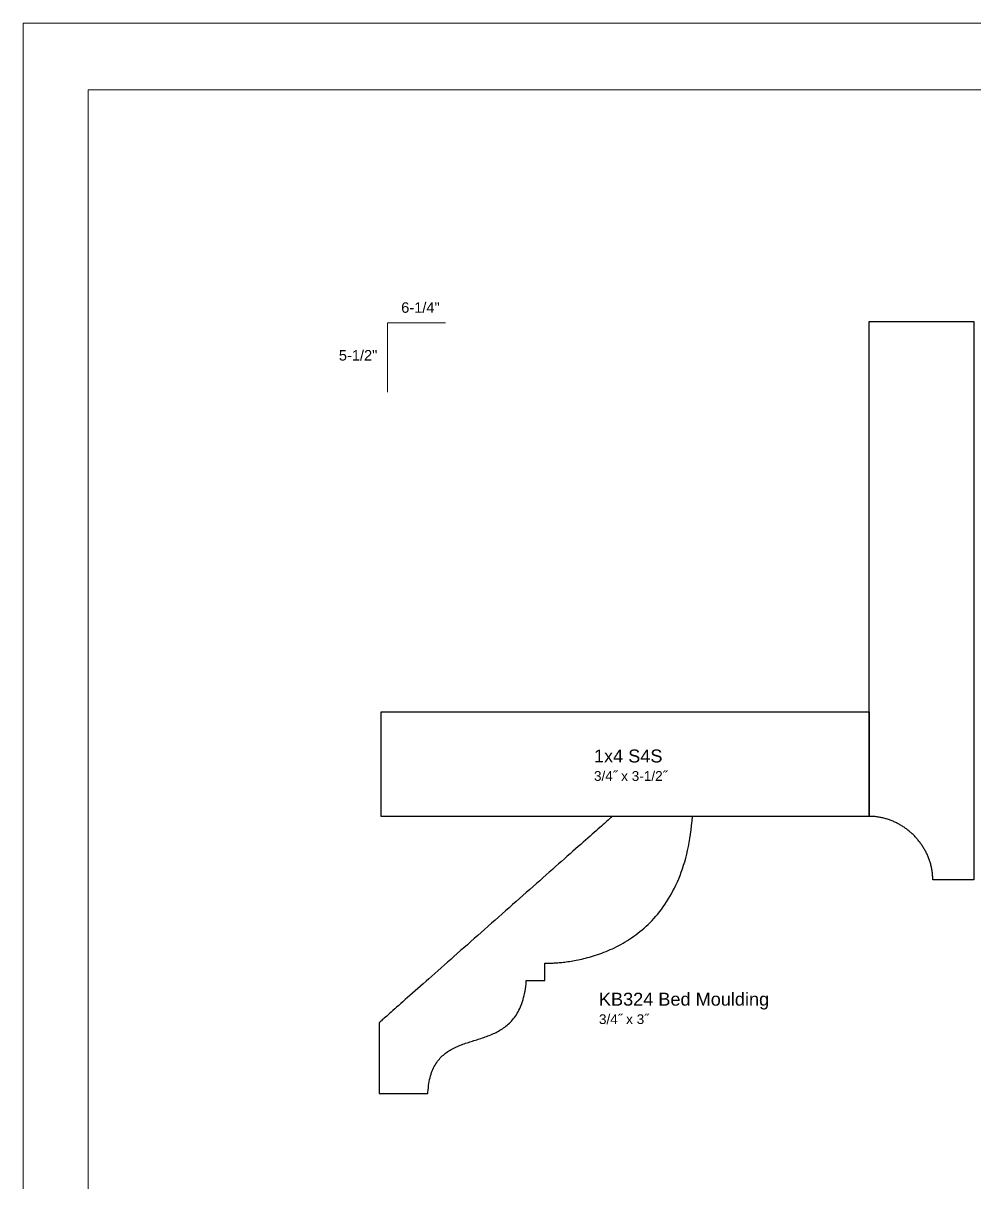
# Model space of a CAD drawing. Extents: x -4.3 to 9, y -5.5 to 16.6.
# Drawn here: x -4.25 to 2.57, y 8.33 to 16.64 of the extents above; entities that cross this region are included whole.
import ezdxf

# ---------------------------------------------------------------- set-up
doc = ezdxf.new("R2010")
doc.units = 0
doc.header["$MEASUREMENT"] = 0
doc.layers.add('DO NOT PLOT', color=2, linetype='Continuous', plot=False)
doc.layers.add('LAYER_1', color=7, linetype='Continuous')
doc.layers.add('LAYER_10', color=7, linetype='Continuous')

# ---------------------------------------------------------------- blocks, each defined once
blk = doc.blocks.new('KB336 Fascia (ripped)')
at = {"layer": 'LAYER_10', "color": 7, "flags": 128}
blk.add_lwpolyline([(0, 2.3838), (0, 2.4328), (0, 2.4813), (0, 2.5293), (0, 2.5767), (0, 2.6234), (0, 2.6695), (0, 2.7148), (0, 2.7594), (0, 2.8032), (0, 2.8462), (0, 2.8883), (0, 2.9294), (0, 2.9697), (0, 3.0089), (0, 3.0471), (0, 3.0842), (0, 3.1202), (0, 3.1551), (0, 3.1887), (0, 3.2211), (0, 3.2523), (0, 3.2821), (0, 3.3106), (0, 3.3377), (0, 3.3634), (0, 3.3876), (0, 3.4103), (0, 3.4314), (0, 3.4509), (0, 3.4688), (0, 3.485), (0, 3.4996), (0, 3.5123), (0, 3.5233), (0, 3.5324), (0, 3.5397), (0, 3.5451), (0, 3.5485), (0, 3.5499), (0.00014, 3.5499), (0.00069, 3.5499), (0.00166, 3.5499), (0.00303, 3.5499), (0.00481, 3.5499), (0.00697, 3.5499), (0.00952, 3.5499), (0.01244, 3.5499), (0.01573, 3.5499), (0.01937, 3.5499), (0.02336, 3.5499), (0.02769, 3.5499), (0.03235, 3.5499), (0.03733, 3.5499), (0.04263, 3.5499), (0.04824, 3.5499), (0.05414, 3.5499), (0.06033, 3.5499), (0.0668, 3.5499), (0.07355, 3.5499), (0.08055, 3.5499), (0.08782, 3.5499), (0.09533, 3.5499), (0.10308, 3.5499), (0.11106, 3.5499), (0.11926, 3.5499), (0.12767, 3.5499), (0.13629, 3.5499), (0.14511, 3.5499), (0.15411, 3.5499), (0.1633, 3.5499), (0.17265, 3.5499), (0.18217, 3.5499), (0.19184, 3.5499), (0.20166, 3.5499), (0.21162, 3.5499), (0.2217, 3.5499), (0.2319, 3.5499), (0.24222, 3.5499), (0.25264, 3.5499), (0.26316, 3.5499), (0.27376, 3.5499), (0.28444, 3.5499), (0.29519, 3.5499), (0.30601, 3.5499), (0.31687, 3.5499), (0.32778, 3.5499), (0.33873, 3.5499), (0.3497, 3.5499), (0.3607, 3.5499), (0.3717, 3.5499), (0.38271, 3.5499), (0.39371, 3.5499), (0.4047, 3.5499), (0.41566, 3.5499), (0.4266, 3.5499), (0.43749, 3.5499), (0.44834, 3.5499), (0.45912, 3.5499), (0.46985, 3.5499), (0.4805, 3.5499), (0.49107, 3.5499), (0.50155, 3.5499), (0.51193, 3.5499), (0.5222, 3.5499), (0.53236, 3.5499), (0.54239, 3.5499), (0.55229, 3.5499), (0.56205, 3.5499), (0.57166, 3.5499), (0.58112, 3.5499), (0.5904, 3.5499), (0.59952, 3.5499), (0.60845, 3.5499), (0.61719, 3.5499), (0.62572, 3.5499), (0.63406, 3.5499), (0.64217, 3.5499), (0.65006, 3.5499), (0.65771, 3.5499), (0.66513, 3.5499), (0.67229, 3.5499), (0.67919, 3.5499), (0.68583, 3.5499), (0.69219, 3.5499), (0.69827, 3.5499), (0.70405, 3.5499), (0.70953, 3.5499), (0.71471, 3.5499), (0.71956, 3.5499), (0.72409, 3.5499), (0.72829, 3.5499), (0.73214, 3.5499), (0.73564, 3.5499), (0.73878, 3.5499), (0.74155, 3.5499), (0.74395, 3.5499), (0.74596, 3.5499), (0.74757, 3.5499), (0.74879, 3.5499), (0.74959, 3.5499), (0.74997, 3.5499), (0.75001, 3.5495), (0.75001, 3.547), (0.75001, 3.5423), (0.75001, 3.5354), (0.75001, 3.5263), (0.75001, 3.5152), (0.75001, 3.502), (0.75001, 3.4868), (0.75001, 3.4696), (0.75001, 3.4505), (0.75001, 3.4296), (0.75001, 3.4068), (0.75001, 3.3823), (0.75001, 3.356), (0.75001, 3.328), (0.75001, 3.2984), (0.75001, 3.2672), (0.75001, 3.2344), (0.75001, 3.2002), (0.75001, 3.1644), (0.75001, 3.1273), (0.75001, 3.0888), (0.75001, 3.0489), (0.75001, 3.0078), (0.75001, 2.9654), (0.75001, 2.9218), (0.75001, 2.8771), (0.75001, 2.8313), (0.75001, 2.7844), (0.75001, 2.7365), (0.75001, 2.6876), (0.75001, 2.6378), (0.75001, 2.5872), (0.75001, 2.5357), (0.75001, 2.4834), (0.75001, 2.4304), (0.75001, 2.3766), (0.75001, 2.3222), (0.75001, 2.2673), (0.75001, 2.2117), (0.75001, 2.1556), (0.75001, 2.0991), (0.75001, 2.0421), (0.75001, 1.9848), (0.75001, 1.9271), (0.75001, 1.8691), (0.75001, 1.8109), (0.75001, 1.7524), (0.75001, 1.6938), (0.75001, 1.6351), (0.75001, 1.5764), (0.75001, 1.5176), (0.75001, 1.4588), (0.75001, 1.4001), (0.75001, 1.3415), (0.75001, 1.2831), (0.75001, 1.2248), (0.75001, 1.1669), (0.75001, 1.1092), (0.75001, 1.0518), (0.75001, 0.9949), (0.75001, 0.9383), (0.75001, 0.8822), (0.75001, 0.8267), (0.75001, 0.7717), (0.75001, 0.7173), (0.75001, 0.6636), (0.75001, 0.6106), (0.75001, 0.5583), (0.75001, 0.5068), (0.75001, 0.4561), (0.75001, 0.4063), (0.75001, 0.3575), (0.75001, 0.3096), (0.75001, 0.2627), (0.75001, 0.2169), (0.75001, 0.1721), (0.75001, 0.1286), (0.75001, 0.0862), (0.75001, 0.0451), (0.75001, 0.0052), (0.75001, -0.0333), (0.75001, -0.0705), (0.75001, -0.1062), (0.75001, -0.1405), (0.75001, -0.1733), (0.75001, -0.2045), (0.75001, -0.2341), (0.75001, -0.2621), (0.75001, -0.2883), (0.75001, -0.3129), (0.75001, -0.3356), (0.75001, -0.3566), (0.75001, -0.3757), (0.75001, -0.3928), (0.75001, -0.408), (0.75001, -0.4212), (0.75001, -0.4324), (0.75001, -0.4414), (0.75001, -0.4483), (0.75001, -0.4531), (0.75001, -0.4556), (0.74999, -0.456), (0.74984, -0.456), (0.74953, -0.456), (0.74905, -0.456), (0.74842, -0.456), (0.74763, -0.456), (0.74669, -0.456), (0.74561, -0.456), (0.74438, -0.456), (0.743, -0.456), (0.74149, -0.456), (0.73985, -0.456), (0.73807, -0.456), (0.73617, -0.456), (0.73414, -0.456), (0.73199, -0.456), (0.72973, -0.456), (0.72734, -0.456), (0.72485, -0.456), (0.72225, -0.456), (0.71954, -0.456), (0.71674, -0.456), (0.71383, -0.456), (0.71083, -0.456), (0.70774, -0.456), (0.70456, -0.456), (0.70129, -0.456), (0.69794, -0.456), (0.69452, -0.456), (0.69102, -0.456), (0.68745, -0.456), (0.68381, -0.456), (0.6801, -0.456), (0.67633, -0.456), (0.67251, -0.456), (0.66862, -0.456), (0.66469, -0.456), (0.66071, -0.456), (0.65668, -0.456), (0.65261, -0.456), (0.64851, -0.456), (0.64436, -0.456), (0.64019, -0.456), (0.63599, -0.456), (0.63176, -0.456), (0.6275, -0.456), (0.62323, -0.456), (0.61895, -0.456), (0.61465, -0.456), (0.61034, -0.456), (0.60603, -0.456), (0.60172, -0.456), (0.5974, -0.456), (0.59309, -0.456), (0.58879, -0.456), (0.5845, -0.456), (0.58022, -0.456), (0.57597, -0.456), (0.57173, -0.456), (0.56751, -0.456), (0.56333, -0.456), (0.55917, -0.456), (0.55505, -0.456), (0.55096, -0.456), (0.54692, -0.456), (0.54292, -0.456), (0.53897, -0.456), (0.53506, -0.456), (0.53121, -0.456), (0.52742, -0.456), (0.52369, -0.456), (0.52003, -0.456), (0.51643, -0.456), (0.5129, -0.456), (0.50944, -0.456), (0.50606, -0.456), (0.50276, -0.456), (0.49955, -0.456), (0.49642, -0.456), (0.49338, -0.456), (0.49044, -0.456), (0.48759, -0.456), (0.48484, -0.456), (0.4822, -0.456), (0.47966, -0.456), (0.47724, -0.456), (0.47492, -0.456), (0.47273, -0.456), (0.47065, -0.456), (0.46869, -0.456), (0.46687, -0.456), (0.46517, -0.456), (0.46361, -0.456), (0.46218, -0.456), (0.46089, -0.456), (0.45975, -0.456), (0.45875, -0.456), (0.4579, -0.456), (0.4572, -0.456), (0.45667, -0.456), (0.45629, -0.456), (0.45607, -0.456), (0.45601, -0.4546), (0.45593, -0.4474), (0.45572, -0.4403), (0.4554, -0.4331), (0.45495, -0.4261), (0.45439, -0.419), (0.45372, -0.4119), (0.45292, -0.4049), (0.45202, -0.3979), (0.451, -0.391), (0.44986, -0.384), (0.44862, -0.3771), (0.44726, -0.3702), (0.4458, -0.3634), (0.44423, -0.3566), (0.44255, -0.3498), (0.44076, -0.343), (0.43887, -0.3363), (0.43688, -0.3296), (0.43478, -0.323), (0.43257, -0.3164), (0.43027, -0.3098), (0.42787, -0.3033), (0.42537, -0.2968), (0.42277, -0.2903), (0.42007, -0.2839), (0.41727, -0.2776), (0.41438, -0.2713), (0.4114, -0.265), (0.40832, -0.2588), (0.40515, -0.2526), (0.40189, -0.2465), (0.39854, -0.2404), (0.3951, -0.2344), (0.39158, -0.2284), (0.38796, -0.2225), (0.38426, -0.2167), (0.38047, -0.2108), (0.3766, -0.2051), (0.37265, -0.1994), (0.36861, -0.1938), (0.3645, -0.1882), (0.3603, -0.1827), (0.35602, -0.1772), (0.35167, -0.1718), (0.34724, -0.1665), (0.34273, -0.1612), (0.33815, -0.156), (0.33349, -0.1509), (0.32876, -0.1458), (0.32396, -0.1408), (0.31909, -0.1359), (0.31414, -0.1311), (0.30913, -0.1263), (0.30405, -0.1215), (0.2989, -0.1169), (0.29369, -0.1123), (0.28841, -0.1078), (0.28307, -0.1034), (0.27767, -0.0991), (0.2722, -0.0948), (0.26667, -0.0906), (0.26108, -0.0865), (0.25544, -0.0825), (0.24973, -0.0786), (0.24397, -0.0747), (0.23815, -0.071), (0.23228, -0.0673), (0.22636, -0.0637), (0.22038, -0.0602), (0.21435, -0.0568), (0.20826, -0.0534), (0.20213, -0.0502), (0.19595, -0.047), (0.18972, -0.044), (0.18345, -0.041), (0.17713, -0.0381), (0.17076, -0.0354), (0.16435, -0.0327), (0.1579, -0.0301), (0.1514, -0.0276), (0.14487, -0.0252), (0.13829, -0.023), (0.13168, -0.0208), (0.12503, -0.0187), (0.11834, -0.0167), (0.11162, -0.0148), (0.10486, -0.0131), (0.09807, -0.0114), (0.09124, -0.0099), (0.08439, -0.0084), (0.0775, -0.0071), (0.07058, -0.0059), (0.06364, -0.0048), (0.05666, -0.0038), (0.04966, -0.0029), (0.04264, -0.0021), (0.03559, -0.0015), (0.02851, -0.0009), (0.02142, -0.0005), (0.0143, -0.0002), (0.00716, 0), (0, 0), (0, 0.0011), (0, 0.0041), (0, 0.009), (0, 0.0159), (0, 0.0247), (0, 0.0353), (0, 0.0477), (0, 0.0619), (0, 0.0778), (0, 0.0954), (0, 0.1146), (0, 0.1354), (0, 0.1577), (0, 0.1816), (0, 0.207), (0, 0.2338), (0, 0.262), (0, 0.2916), (0, 0.3225), (0, 0.3547), (0, 0.3881), (0, 0.4227), (0, 0.4585), (0, 0.4954), (0, 0.5334), (0, 0.5724), (0, 0.6124), (0, 0.6534), (0, 0.6953), (0, 0.7381), (0, 0.7817), (0, 0.8262), (0, 0.8714), (0, 0.9173), (0, 0.9639), (0, 1.0111), (0, 1.059), (0, 1.1074), (0, 1.1563), (0, 1.2058), (0, 1.2556), (0, 1.3059), (0, 1.3565), (0, 1.4074), (0, 1.4587), (0, 1.5101), (0, 1.5618), (0, 1.6137), (0, 1.6656), (0, 1.7177), (0, 1.7698), (0, 1.8219), (0, 1.8739), (0, 1.9259), (0, 1.9778), (0, 2.0295), (0, 2.081), (0, 2.1323), (0, 2.1833), (0, 2.234), (0, 2.2843), (0, 2.3343)], close=True, dxfattribs=at)
blk = doc.blocks.new('KB324 Bed Moulding')
at = {"layer": 'LAYER_10', "color": 7, "flags": 128}
blk.add_lwpolyline([(2.04154, 0.8416), (2.05376, 0.86), (2.06571, 0.8788), (2.07737, 0.8982), (2.08874, 0.9181), (2.0998, 0.9386), (2.11055, 0.9596), (2.12096, 0.9812), (2.13104, 1.0034), (2.14076, 1.0261), (2.15012, 1.0494), (2.1591, 1.0733), (2.16769, 1.0978), (2.17589, 1.1229), (2.18368, 1.1486), (2.19104, 1.175), (2.19798, 1.2019), (2.20447, 1.2295), (2.21051, 1.2577), (2.21608, 1.2866), (2.22117, 1.3162), (2.22577, 1.3464), (2.22988, 1.3772), (2.23347, 1.4088), (2.23653, 1.441), (2.23907, 1.4739), (2.23889, 1.4739), (2.23839, 1.4739), (2.23754, 1.4739), (2.23638, 1.4739), (2.2349, 1.4739), (2.2331, 1.4739), (2.231, 1.4739), (2.22861, 1.4739), (2.22593, 1.4739), (2.22296, 1.4739), (2.21972, 1.4739), (2.2162, 1.4739), (2.21243, 1.4739), (2.2084, 1.4739), (2.20412, 1.4739), (2.1996, 1.4739), (2.19485, 1.4739), (2.18987, 1.4739), (2.18466, 1.4739), (2.17925, 1.4739), (2.17362, 1.4739), (2.1678, 1.4739), (2.16179, 1.4739), (2.15558, 1.4739), (2.1492, 1.4739), (2.14265, 1.4739), (2.13593, 1.4739), (2.12905, 1.4739), (2.12202, 1.4739), (2.11484, 1.4739), (2.10753, 1.4739), (2.10009, 1.4739), (2.09252, 1.4739), (2.08484, 1.4739), (2.07704, 1.4739), (2.06914, 1.4739), (2.06115, 1.4739), (2.05307, 1.4739), (2.0449, 1.4739), (2.03666, 1.4739), (2.02835, 1.4739), (2.01998, 1.4739), (2.01155, 1.4739), (2.00307, 1.4739), (1.99456, 1.4739), (1.98601, 1.4739), (1.97743, 1.4739), (1.96883, 1.4739), (1.96022, 1.4739), (1.9516, 1.4739), (1.94299, 1.4739), (1.93438, 1.4739), (1.92578, 1.4739), (1.91721, 1.4739), (1.90866, 1.4739), (1.90015, 1.4739), (1.89168, 1.4739), (1.88326, 1.4739), (1.8749, 1.4739), (1.86659, 1.4739), (1.85836, 1.4739), (1.8502, 1.4739), (1.84213, 1.4739), (1.83415, 1.4739), (1.82626, 1.4739), (1.81848, 1.4739), (1.81081, 1.4739), (1.80326, 1.4739), (1.79583, 1.4739), (1.78854, 1.4739), (1.78138, 1.4739), (1.77437, 1.4739), (1.76751, 1.4739), (1.76081, 1.4739), (1.75428, 1.4739), (1.74792, 1.4739), (1.74174, 1.4739), (1.73575, 1.4739), (1.72995, 1.4739), (1.72435, 1.4739), (1.71896, 1.4739), (1.71378, 1.4739), (1.70883, 1.4739), (1.70411, 1.4739), (1.69962, 1.4739), (1.69537, 1.4739), (1.69137, 1.4739), (1.68763, 1.4739), (1.68415, 1.4739), (1.68094, 1.4739), (1.67801, 1.4739), (1.67536, 1.4739), (1.673, 1.4739), (1.67094, 1.4739), (1.66919, 1.4739), (1.66774, 1.4739), (1.66662, 1.4739), (1.66582, 1.4739), (1.66535, 1.4739), (1.66521, 1.4739), (1.66459, 1.4734), (1.66298, 1.472), (1.66041, 1.4697), (1.6569, 1.4666), (1.65246, 1.4626), (1.64713, 1.4579), (1.6409, 1.4524), (1.63382, 1.4461), (1.6259, 1.4391), (1.61715, 1.4314), (1.6076, 1.4229), (1.59727, 1.4138), (1.58618, 1.404), (1.57435, 1.3935), (1.56179, 1.3824), (1.54853, 1.3707), (1.5346, 1.3583), (1.52, 1.3454), (1.50476, 1.3319), (1.4889, 1.3179), (1.47244, 1.3033), (1.4554, 1.2882), (1.4378, 1.2726), (1.41966, 1.2566), (1.401, 1.2401), (1.38184, 1.2231), (1.3622, 1.2057), (1.34211, 1.1879), (1.32157, 1.1698), (1.30061, 1.1512), (1.27925, 1.1323), (1.25752, 1.1131), (1.23542, 1.0935), (1.21299, 1.0737), (1.19024, 1.0535), (1.16719, 1.0331), (1.14386, 1.0125), (1.12028, 0.9916), (1.09646, 0.9705), (1.07241, 0.9492), (1.04818, 0.9278), (1.02376, 0.9062), (0.99919, 0.8844), (0.97447, 0.8625), (0.94965, 0.8406), (0.92472, 0.8185), (0.89972, 0.7964), (0.87466, 0.7742), (0.84957, 0.752), (0.82445, 0.7297), (0.79935, 0.7075), (0.77426, 0.6853), (0.74922, 0.6631), (0.72425, 0.641), (0.69936, 0.619), (0.67457, 0.5971), (0.64991, 0.5752), (0.62539, 0.5535), (0.60104, 0.532), (0.57687, 0.5106), (0.55291, 0.4894), (0.52917, 0.4684), (0.50568, 0.4476), (0.48246, 0.427), (0.45952, 0.4067), (0.43688, 0.3867), (0.41458, 0.3669), (0.39261, 0.3475), (0.37102, 0.3284), (0.34981, 0.3096), (0.32901, 0.2912), (0.30863, 0.2732), (0.2887, 0.2555), (0.26924, 0.2383), (0.25027, 0.2215), (0.2318, 0.2051), (0.21386, 0.1893), (0.19647, 0.1739), (0.17964, 0.159), (0.16341, 0.1446), (0.14778, 0.1308), (0.13278, 0.1175), (0.11842, 0.1048), (0.10474, 0.0927), (0.09174, 0.0812), (0.07946, 0.0703), (0.0679, 0.0601), (0.05709, 0.0505), (0.04705, 0.0416), (0.0378, 0.0334), (0.02936, 0.026), (0.02175, 0.0192), (0.01499, 0.0132), (0.0091, 0.008), (0.00409, 0.0036), (0, 0), (-0.00316, -0.0028), (-0.00537, -0.0048), (-0.00661, -0.0059), (-0.00689, -0.0061), (-0.00689, -0.0064), (-0.00689, -0.0069), (-0.00689, -0.0077), (-0.00689, -0.0088), (-0.00689, -0.0102), (-0.00689, -0.0118), (-0.00689, -0.0138), (-0.00689, -0.016), (-0.00689, -0.0184), (-0.00689, -0.0211), (-0.00689, -0.024), (-0.00689, -0.0272), (-0.00689, -0.0306), (-0.00689, -0.0342), (-0.00689, -0.038), (-0.00689, -0.0421), (-0.00689, -0.0464), (-0.00689, -0.0508), (-0.00689, -0.0555), (-0.00689, -0.0603), (-0.00689, -0.0653), (-0.00689, -0.0705), (-0.00689, -0.0759), (-0.00689, -0.0814), (-0.00689, -0.0871), (-0.00689, -0.093), (-0.00689, -0.0989), (-0.00689, -0.1051), (-0.00689, -0.1113), (-0.00689, -0.1177), (-0.00689, -0.1242), (-0.00689, -0.1308), (-0.00689, -0.1375), (-0.00689, -0.1444), (-0.00689, -0.1513), (-0.00689, -0.1583), (-0.00689, -0.1654), (-0.00689, -0.1726), (-0.00689, -0.1798), (-0.00689, -0.1871), (-0.00689, -0.1945), (-0.00689, -0.2019), (-0.00689, -0.2094), (-0.00689, -0.2169), (-0.00689, -0.2245), (-0.00689, -0.232), (-0.00689, -0.2396), (-0.00689, -0.2472), (-0.00689, -0.2549), (-0.00689, -0.2625), (-0.00689, -0.2701), (-0.00689, -0.2777), (-0.00689, -0.2854), (-0.00689, -0.2929), (-0.00689, -0.3005), (-0.00689, -0.308), (-0.00689, -0.3155), (-0.00689, -0.3229), (-0.00689, -0.3303), (-0.00689, -0.3377), (-0.00689, -0.3449), (-0.00689, -0.3521), (-0.00689, -0.3593), (-0.00689, -0.3663), (-0.00689, -0.3733), (-0.00689, -0.3801), (-0.00689, -0.3869), (-0.00689, -0.3936), (-0.00689, -0.4001), (-0.00689, -0.4065), (-0.00689, -0.4128), (-0.00689, -0.419), (-0.00689, -0.4251), (-0.00689, -0.4309), (-0.00689, -0.4367), (-0.00689, -0.4423), (-0.00689, -0.4477), (-0.00689, -0.453), (-0.00689, -0.4581), (-0.00689, -0.463), (-0.00689, -0.4677), (-0.00689, -0.4722), (-0.00689, -0.4766), (-0.00689, -0.4807), (-0.00689, -0.4846), (-0.00689, -0.4883), (-0.00689, -0.4918), (-0.00689, -0.4951), (-0.00689, -0.4981), (-0.00689, -0.5009), (-0.00689, -0.5034), (-0.00689, -0.5057), (-0.00689, -0.5077), (-0.00689, -0.5095), (-0.00689, -0.5109), (-0.00689, -0.5121), (-0.00689, -0.5131), (-0.00689, -0.5137), (-0.00689, -0.514), (-0.00688, -0.5141), (-0.0067, -0.5141), (-0.00631, -0.5141), (-0.00572, -0.5141), (-0.00494, -0.5141), (-0.00397, -0.5141), (-0.0028, -0.5141), (-0.00146, -0.5141), (0.00007, -0.5141), (0.00177, -0.5141), (0.00364, -0.5141), (0.00567, -0.5141), (0.00787, -0.5141), (0.01023, -0.5141), (0.01274, -0.5141), (0.0154, -0.5141), (0.01821, -0.5141), (0.02115, -0.5141), (0.02424, -0.5141), (0.02746, -0.5141), (0.0308, -0.5141), (0.03427, -0.5141), (0.03786, -0.5141), (0.04157, -0.5141), (0.04539, -0.5141), (0.04931, -0.5141), (0.05334, -0.5141), (0.05747, -0.5141), (0.06169, -0.5141), (0.06601, -0.5141), (0.07041, -0.5141), (0.07489, -0.5141), (0.07945, -0.5141), (0.08409, -0.5141), (0.08879, -0.5141), (0.09356, -0.5141), (0.0984, -0.5141), (0.10329, -0.5141), (0.10823, -0.5141), (0.11322, -0.5141), (0.11825, -0.5141), (0.12333, -0.5141), (0.12844, -0.5141), (0.13358, -0.5141), (0.13875, -0.5141), (0.14395, -0.5141), (0.14916, -0.5141), (0.15439, -0.5141), (0.15963, -0.5141), (0.16487, -0.5141), (0.17012, -0.5141), (0.17537, -0.5141), (0.18061, -0.5141), (0.18583, -0.5141), (0.19105, -0.5141), (0.19625, -0.5141), (0.20142, -0.5141), (0.20657, -0.5141), (0.21168, -0.5141), (0.21676, -0.5141), (0.2218, -0.5141), (0.2268, -0.5141), (0.23175, -0.5141), (0.23664, -0.5141), (0.24148, -0.5141), (0.24626, -0.5141), (0.25097, -0.5141), (0.25562, -0.5141), (0.26019, -0.5141), (0.26468, -0.5141), (0.26909, -0.5141), (0.27342, -0.5141), (0.27765, -0.5141), (0.28179, -0.5141), (0.28584, -0.5141), (0.28977, -0.5141), (0.29361, -0.5141), (0.29733, -0.5141), (0.30093, -0.5141), (0.30442, -0.5141), (0.30778, -0.5141), (0.31101, -0.5141), (0.31411, -0.5141), (0.31708, -0.5141), (0.3199, -0.5141), (0.32258, -0.5141), (0.32511, -0.5141), (0.32749, -0.5141), (0.32971, -0.5141), (0.33177, -0.5141), (0.33366, -0.5141), (0.33538, -0.5141), (0.33692, -0.5141), (0.33829, -0.5141), (0.33948, -0.5141), (0.34048, -0.5141), (0.34128, -0.5141), (0.34189, -0.5141), (0.34231, -0.5141), (0.34251, -0.5141), (0.34296, -0.5056), (0.34407, -0.4891), (0.34554, -0.4731), (0.34736, -0.4576), (0.34951, -0.4427), (0.352, -0.4283), (0.35482, -0.4144), (0.35796, -0.401), (0.36141, -0.3881), (0.36517, -0.3757), (0.36922, -0.3637), (0.37356, -0.3522), (0.37819, -0.3411), (0.3831, -0.3305), (0.38827, -0.3203), (0.3937, -0.3104), (0.39939, -0.301), (0.40533, -0.2919), (0.41151, -0.2833), (0.41792, -0.2749), (0.42456, -0.2669), (0.43141, -0.2593), (0.43848, -0.2519), (0.44575, -0.2449), (0.45322, -0.2382), (0.46088, -0.2317), (0.46872, -0.2256), (0.47673, -0.2196), (0.48492, -0.214), (0.49326, -0.2086), (0.50176, -0.2034), (0.51041, -0.1984), (0.51919, -0.1936), (0.52811, -0.189), (0.53715, -0.1846), (0.54631, -0.1803), (0.55558, -0.1762), (0.56496, -0.1723), (0.57443, -0.1684), (0.58399, -0.1647), (0.59363, -0.1611), (0.60334, -0.1576), (0.61312, -0.1542), (0.62297, -0.1508), (0.63286, -0.1475), (0.6428, -0.1443), (0.65278, -0.1411), (0.66279, -0.1379), (0.67283, -0.1347), (0.68288, -0.1315), (0.69294, -0.1284), (0.703, -0.1251), (0.71306, -0.1219), (0.72311, -0.1186), (0.73313, -0.1153), (0.74313, -0.1118), (0.7531, -0.1083), (0.76303, -0.1047), (0.7729, -0.101), (0.78273, -0.0972), (0.79249, -0.0932), (0.80218, -0.0891), (0.81179, -0.0849), (0.82132, -0.0804), (0.83076, -0.0758), (0.8401, -0.071), (0.84933, -0.066), (0.85845, -0.0608), (0.86745, -0.0554), (0.87632, -0.0497), (0.88506, -0.0438), (0.89366, -0.0376), (0.90211, -0.0312), (0.9104, -0.0244), (0.91852, -0.0174), (0.92648, -0.0101), (0.93426, -0.0024), (0.94185, 0.0056), (0.94926, 0.014), (0.95646, 0.0227), (0.96345, 0.0317), (0.97023, 0.0412), (0.97679, 0.051), (0.98313, 0.0612), (0.98922, 0.0719), (0.99508, 0.083), (1.00068, 0.0945), (1.00602, 0.1065), (1.01111, 0.1189), (1.01592, 0.1318), (1.02045, 0.1452), (1.02469, 0.1591), (1.02865, 0.1735), (1.0323, 0.1885), (1.03564, 0.2039), (1.03867, 0.2199), (1.04138, 0.2365), (1.04375, 0.2537), (1.0458, 0.2714), (1.04749, 0.2897), (1.04805, 0.2967), (1.04814, 0.2967), (1.04831, 0.2967), (1.04855, 0.2967), (1.04887, 0.2967), (1.04925, 0.2967), (1.04971, 0.2967), (1.05024, 0.2967), (1.05083, 0.2967), (1.0515, 0.2967), (1.05222, 0.2967), (1.05301, 0.2967), (1.05386, 0.2967), (1.05477, 0.2967), (1.05574, 0.2967), (1.05676, 0.2967), (1.05784, 0.2967), (1.05897, 0.2967), (1.06015, 0.2967), (1.06138, 0.2967), (1.06267, 0.2967), (1.06399, 0.2967), (1.06537, 0.2967), (1.06678, 0.2967), (1.06824, 0.2967), (1.06974, 0.2967), (1.07128, 0.2967), (1.07286, 0.2967), (1.07447, 0.2967), (1.07611, 0.2967), (1.07779, 0.2967), (1.0795, 0.2967), (1.08124, 0.2967), (1.083, 0.2967), (1.0848, 0.2967), (1.08661, 0.2967), (1.08845, 0.2967), (1.09031, 0.2967), (1.09219, 0.2967), (1.09409, 0.2967), (1.096, 0.2967), (1.09793, 0.2967), (1.09987, 0.2967), (1.10183, 0.2967), (1.10379, 0.2967), (1.10576, 0.2967), (1.10774, 0.2967), (1.10973, 0.2967), (1.11172, 0.2967), (1.11371, 0.2967), (1.1157, 0.2967), (1.11769, 0.2967), (1.11968, 0.2967), (1.12166, 0.2967), (1.12364, 0.2967), (1.12561, 0.2967), (1.12757, 0.2967), (1.12952, 0.2967), (1.13145, 0.2967), (1.13338, 0.2967), (1.13529, 0.2967), (1.13718, 0.2967), (1.13905, 0.2967), (1.1409, 0.2967), (1.14273, 0.2967), (1.14454, 0.2967), (1.14632, 0.2967), (1.14808, 0.2968), (1.1498, 0.2968), (1.1515, 0.2968), (1.15317, 0.2968), (1.1548, 0.2968), (1.1564, 0.2968), (1.15796, 0.2968), (1.15948, 0.2968), (1.16097, 0.2968), (1.16241, 0.2968), (1.16381, 0.2968), (1.16517, 0.2968), (1.16648, 0.2968), (1.16774, 0.2968), (1.16896, 0.2968), (1.17012, 0.2968), (1.17123, 0.2968), (1.17229, 0.2968), (1.17329, 0.2968), (1.17424, 0.2968), (1.17513, 0.2968), (1.17595, 0.2968), (1.17672, 0.2968), (1.17742, 0.2968), (1.17806, 0.2968), (1.17863, 0.2968), (1.17913, 0.2968), (1.17956, 0.2968), (1.17992, 0.2968), (1.18021, 0.2968), (1.18042, 0.2968), (1.18056, 0.2968), (1.18062, 0.2968), (1.18062, 0.2968), (1.18062, 0.2969), (1.18062, 0.297), (1.18062, 0.2973), (1.18062, 0.2976), (1.18062, 0.298), (1.18062, 0.2984), (1.18062, 0.2989), (1.18062, 0.2995), (1.18062, 0.3001), (1.18062, 0.3008), (1.18062, 0.3015), (1.18062, 0.3024), (1.18062, 0.3032), (1.18062, 0.3041), (1.18062, 0.3051), (1.18062, 0.3061), (1.18062, 0.3072), (1.18062, 0.3083), (1.18062, 0.3095), (1.18062, 0.3107), (1.18062, 0.312), (1.18062, 0.3133), (1.18062, 0.3146), (1.18062, 0.316), (1.18062, 0.3174), (1.18062, 0.3189), (1.18062, 0.3203), (1.18062, 0.3219), (1.18062, 0.3234), (1.18062, 0.325), (1.18062, 0.3266), (1.18062, 0.3283), (1.18062, 0.3299), (1.18062, 0.3316), (1.18062, 0.3333), (1.18062, 0.3351), (1.18062, 0.3368), (1.18062, 0.3386), (1.18062, 0.3404), (1.18062, 0.3422), (1.18062, 0.344), (1.18062, 0.3458), (1.18062, 0.3477), (1.18062, 0.3495), (1.18062, 0.3514), (1.18062, 0.3533), (1.18062, 0.3551), (1.18062, 0.357), (1.18062, 0.3589), (1.18062, 0.3608), (1.18062, 0.3626), (1.18062, 0.3645), (1.18062, 0.3664), (1.18062, 0.3682), (1.18062, 0.3701), (1.18062, 0.3719), (1.18062, 0.3738), (1.18062, 0.3756), (1.18062, 0.3774), (1.18062, 0.3792), (1.18062, 0.381), (1.18062, 0.3828), (1.18062, 0.3845), (1.18062, 0.3862), (1.18062, 0.3879), (1.18062, 0.3896), (1.18062, 0.3912), (1.18062, 0.3929), (1.18062, 0.3945), (1.18062, 0.396), (1.18062, 0.3976), (1.18062, 0.3991), (1.18062, 0.4005), (1.18062, 0.402), (1.18062, 0.4034), (1.18062, 0.4047), (1.18062, 0.406), (1.18062, 0.4073), (1.18062, 0.4085), (1.18062, 0.4097), (1.18062, 0.4109), (1.18062, 0.412), (1.18062, 0.413), (1.18062, 0.414), (1.18062, 0.4149), (1.18062, 0.4158), (1.18062, 0.4166), (1.18062, 0.4174), (1.18062, 0.4181), (1.18062, 0.4188), (1.18062, 0.4194), (1.18062, 0.4199), (1.18062, 0.4204), (1.18062, 0.4208), (1.18062, 0.4211), (1.18062, 0.4214), (1.18062, 0.4215), (1.18062, 0.4217), (1.18062, 0.4217), (1.18085, 0.4217), (1.18165, 0.4217), (1.18302, 0.4216), (1.18495, 0.4215), (1.18743, 0.4215), (1.19044, 0.4214), (1.19398, 0.4213), (1.19803, 0.4213), (1.20258, 0.4213), (1.20763, 0.4213), (1.21315, 0.4213), (1.21914, 0.4214), (1.22558, 0.4216), (1.23247, 0.4218), (1.2398, 0.422), (1.24754, 0.4224), (1.2557, 0.4228), (1.26426, 0.4234), (1.2732, 0.424), (1.28252, 0.4247), (1.2922, 0.4256), (1.30224, 0.4265), (1.31262, 0.4276), (1.32333, 0.4288), (1.33437, 0.4302), (1.3457, 0.4317), (1.35734, 0.4334), (1.36926, 0.4352), (1.38146, 0.4372), (1.39391, 0.4394), (1.40662, 0.4418), (1.41957, 0.4444), (1.43275, 0.4471), (1.44614, 0.4501), (1.45974, 0.4533), (1.47353, 0.4567), (1.48751, 0.4603), (1.50166, 0.4642), (1.51596, 0.4683), (1.53042, 0.4727), (1.54501, 0.4774), (1.55973, 0.4823), (1.57457, 0.4874), (1.5895, 0.4929), (1.60453, 0.4986), (1.61964, 0.5047), (1.63482, 0.511), (1.65005, 0.5177), (1.66534, 0.5246), (1.68065, 0.5319), (1.69599, 0.5396), (1.71134, 0.5475), (1.72669, 0.5559), (1.74204, 0.5645), (1.75735, 0.5736), (1.77264, 0.583), (1.78788, 0.5928), (1.80306, 0.6029), (1.81818, 0.6135), (1.83322, 0.6244), (1.84817, 0.6358), (1.86301, 0.6476), (1.87774, 0.6598), (1.89235, 0.6724), (1.90682, 0.6855), (1.92114, 0.699), (1.93531, 0.7129), (1.9493, 0.7273), (1.96311, 0.7422), (1.97673, 0.7575), (1.99015, 0.7734), (2.00335, 0.7897), (2.01632, 0.8065), (2.02905, 0.8238)], close=True, dxfattribs=at)

msp = doc.modelspace()

# ---------------------------------------------------------------- linework, layer by layer
at = {"linetype": 'Continuous', "lineweight": 0}
for p, q in [((-1.221, 14.4944), (-1.6387, 14.4944)), ((-1.6387, 14.4944), (-1.6387, 13.9983))]:
    msp.add_line(p, q, dxfattribs=at)
at = {"linetype": 'Continuous'}
msp.add_lwpolyline([(-1.6839, 11.7041), (1.8161, 11.7041), (1.8161, 10.9541), (-1.6839, 10.9541)], close=True, dxfattribs=at)
at = {"layer": 'DO NOT PLOT', "linetype": 'Continuous', "lineweight": 0}
for q in [(-4.2501, -5.5002), (8.9799, 16.6442)]:
    msp.add_line((-4.2501, 16.6442), q, dxfattribs=at)
at = {"layer": 'LAYER_1', "color": 7, "lineweight": 0}
for points in [[(-3.7836, -5.2436), (-3.7836, -5.2436), (-3.7836, 16.1662), (-3.7836, 16.1662)], [(-3.7836, 16.1662), (-3.7836, 16.1662), (8.6182, 16.1662), (8.6182, 16.1662)]]:
    msp.add_open_spline(points, degree=3, dxfattribs=at)

# ---------------------------------------------------------------- block references
at = {"linetype": 'Continuous'}
for name, p in [('KB336 Fascia (ripped)', (1.8161, 10.9541)), ('KB324 Bed Moulding', (-1.6906, 9.4802))]:
    msp.add_blockref(name, p, dxfattribs=at)

# ---------------------------------------------------------------- texts
at = {"linetype": 'Continuous', "lineweight": 0, "attachment_point": 1}
for s, insert, char_height, width in [('{\\fArial|b0|i0|c0|p34;\\H0.75x;\\W4.1707; \\W1;6-1/4"}', (-1.661, 14.6416), 0.099998, 0.514874), ('{\\fArial|b0|i0|c0|p34;\\H0.75x;\\W3.805; \\W1;5-1/2"}', (-2.0975, 14.299), 0.099998, 0.493173), ('{\\fArial|b0|i0|c0|p34;\\W6.4834;  \\W1;1x4 S4S\\P\\H0.75x;\\W8.6445;  \\W1;3/4˝ x 3-1/2˝\\H1.3333x;\\P\\W9.74;  }', (-0.6255, 11.4337), 0.093, 1.406302), ('{\\fArial|b0|i0|c0|p34;\\W8.1045; \\W1;KB324 Bed Moulding\\P\\H0.75x;\\W5.403;  \\W1;3/4˝ x 3˝\\H1.3333x;\\P\\W8.2536;   }', (-0.4145, 9.6892), 0.093, 1.787546)]:
    msp.add_mtext(s, dxfattribs=dict(at, insert=insert, char_height=char_height, width=width))

doc.saveas('drawing.dxf')
